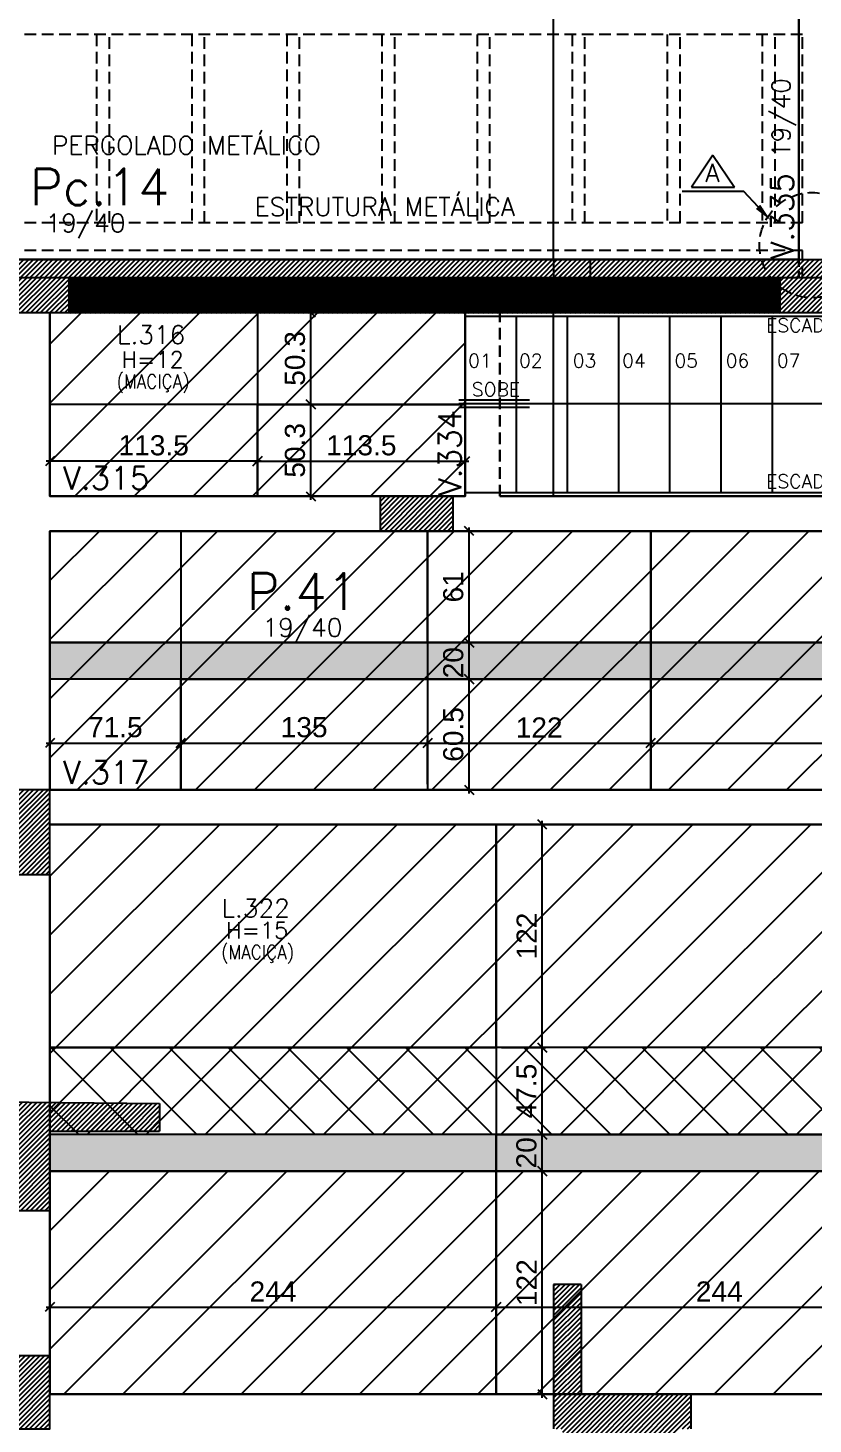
# Model space of a CAD drawing. Extents: x 534 to 8035, y 2354 to 7562.
# Drawn here: x 3769 to 4198, y 4515 to 5279 of the extents above; entities that cross this region are included whole.
import ezdxf

# ---------------------------------------------------------------- set-up
doc = ezdxf.new("R2010")
doc.units = 0
doc.linetypes.add('HIDDEN', pattern=[9.525, 6.35, -3.175])
doc.layers.get('0').update_dxf_attribs({"color": 9, "linetype": 'CONTINUOUS'})
doc.layers.get('DEFPOINTS').update_dxf_attribs({"linetype": 'CONTINUOUS'})
for name, color, linetype in [('CORTE-FORMA', 1, 'CONTINUOUS'), ('COTA', 241, 'CONTINUOUS'), ('ESCADA', 8, 'CONTINUOUS'), ('ESTRUTURA METALICA', 80, 'HIDDEN'), ('FO-HACHURA_PILAR-CONT', 252, 'CONTINUOUS'), ('FO-TEXTO-LAJES', 152, 'CONTINUOUS'), ('FO-TEXTO-VIGAS', 3, 'CONTINUOUS'), ('P-C', 1, 'CONTINUOUS'), ('Painéis', 200, 'CONTINUOUS'), ('PAREDE', 191, 'CONTINUOUS'), ('Reaproveitamento', 251, 'CONTINUOUS'), ('TEXTO', 3, 'CONTINUOUS'), ('TIRAS REESCORAMENTO', 252, 'CONTINUOUS')]:
    doc.layers.add(name, color=color, linetype=linetype)
doc.layers.add('FO-Textos dos pilares', color=3, linetype='CONTINUOUS', lineweight=20)
doc.layers.add('FO-Vigas', color=2, linetype='CONTINUOUS', lineweight=30)
doc.styles.add('ARIAL', font='arial.ttf')
doc.styles.add('ROMANS', font='romans.shx')
doc.dimstyles.new('COTA LAJE', dxfattribs={"dimtxt": 11, "dimasz": 5, "dimexe": 2, "dimexo": 3, "dimgap": 3, "dimtad": 3, "dimdec": 1, "dimzin": 12, "dimdsep": 46, "dimtxsty": 'ARIAL', "dimblk": 'OBLIQUE', "dimcen": 10, "dimdle": 2, "dimclrd": 5, "dimclre": 5, "dimclrt": 2, "dimadec": 0, "dimazin": 3, "dimtfac": 1, "dimtdec": 1, "dimtmove": 0, "dimatfit": 3, "dimldrblk": 'OBLIQUE', "dimfxl": 1, "dimlwd": -1, "dimlwe": -1, "dimarcsym": 1})
pattern_1 = [(45, (-8897.1667, 12460.0115), (-1.32582521, 1.32582521), [])]
pattern_2 = [(45, (1811.6567, 3338.154), (-1.3258252, 1.3258252), [])]

# ---------------------------------------------------------------- blocks, each defined once
blk = doc.blocks.new('_Oblique')
at = {"color": 0, "linetype": 'ByBlock', "lineweight": -2}
blk.add_line((-0.5, -0.5), (0.5, 0.5), dxfattribs=at)
blk = doc.blocks.new('*D164')
at = {"layer": 'COTA', "color": 5, "linetype": 'Continuous', "transparency": 16777216}
for p, q in [((3778.65, 4887.91), (3854.15, 4887.91)), ((3780.65, 4865.36), (3780.65, 4889.91)), ((3852.15, 4865.36), (3852.15, 4889.91))]:
    blk.add_line(p, q, dxfattribs=at)
at = {"layer": 'DEFPOINTS', "color": 0, "linetype": 'Continuous', "transparency": 16777216}
for p in [(3852.15, 4887.91), (3780.65, 4862.36), (3852.15, 4862.36)]:
    blk.add_point(p, dxfattribs=at)
at = {"layer": 'COTA', "color": 5, "linetype": 'Continuous', "transparency": 16777216, "xscale": 5, "yscale": 5, "zscale": 5, "rotation": 180}
blk.add_blockref('_Oblique', (3780.65, 4887.91), dxfattribs=at)
at = {"layer": 'COTA', "color": 5, "linetype": 'Continuous', "transparency": 16777216, "xscale": 5, "yscale": 5, "zscale": 5}
blk.add_blockref('_Oblique', (3852.15, 4887.91), dxfattribs=at)
at = {"layer": 'COTA', "color": 2, "linetype": 'Continuous', "transparency": 16777216, "insert": (3816.4, 4896.53), "char_height": 11, "attachment_point": 5, "style": 'ARIAL'}
blk.add_mtext('71.5', dxfattribs=at)
blk = doc.blocks.new('*D165')
at = {"layer": 'COTA', "color": 5, "linetype": 'Continuous', "transparency": 16777216}
for p, q in [((3850.15, 4887.91), (3989.15, 4887.91)), ((3852.15, 4865.36), (3852.15, 4889.91)), ((3987.15, 4865.36), (3987.15, 4889.91))]:
    blk.add_line(p, q, dxfattribs=at)
at = {"layer": 'DEFPOINTS', "color": 0, "linetype": 'Continuous', "transparency": 16777216}
for p in [(3987.15, 4887.91), (3852.15, 4862.36), (3987.15, 4862.36)]:
    blk.add_point(p, dxfattribs=at)
at = {"layer": 'COTA', "color": 5, "linetype": 'Continuous', "transparency": 16777216, "xscale": 5, "yscale": 5, "zscale": 5, "rotation": 180}
blk.add_blockref('_Oblique', (3852.15, 4887.91), dxfattribs=at)
at = {"layer": 'COTA', "color": 5, "linetype": 'Continuous', "transparency": 16777216, "xscale": 5, "yscale": 5, "zscale": 5}
blk.add_blockref('_Oblique', (3987.15, 4887.91), dxfattribs=at)
at = {"layer": 'COTA', "color": 2, "linetype": 'Continuous', "transparency": 16777216, "insert": (3919.65, 4896.53), "char_height": 11, "attachment_point": 5, "style": 'ARIAL'}
blk.add_mtext('135', dxfattribs=at)
blk = doc.blocks.new('*D166')
at = {"layer": 'COTA', "color": 5, "linetype": 'Continuous', "transparency": 16777216}
for p, q in [((3985.15, 4887.91), (4111.15, 4887.91)), ((3987.15, 4865.36), (3987.15, 4889.91)), ((4109.15, 4865.36), (4109.15, 4889.91))]:
    blk.add_line(p, q, dxfattribs=at)
at = {"layer": 'DEFPOINTS', "color": 0, "linetype": 'Continuous', "transparency": 16777216}
for p in [(4109.15, 4887.91), (3987.15, 4862.36), (4109.15, 4862.36)]:
    blk.add_point(p, dxfattribs=at)
at = {"layer": 'COTA', "color": 5, "linetype": 'Continuous', "transparency": 16777216, "xscale": 5, "yscale": 5, "zscale": 5, "rotation": 180}
blk.add_blockref('_Oblique', (3987.15, 4887.91), dxfattribs=at)
at = {"layer": 'COTA', "color": 5, "linetype": 'Continuous', "transparency": 16777216, "xscale": 5, "yscale": 5, "zscale": 5}
blk.add_blockref('_Oblique', (4109.15, 4887.91), dxfattribs=at)
at = {"layer": 'COTA', "color": 2, "linetype": 'Continuous', "transparency": 16777216, "insert": (4048.15, 4896.43), "char_height": 11, "attachment_point": 5, "style": 'ARIAL'}
blk.add_mtext('122', dxfattribs=at)
blk = doc.blocks.new('*D167')
at = {"layer": 'COTA', "color": 5, "linetype": 'Continuous', "transparency": 16777216}
for p, q in [((4107.15, 4887.91), (4355.15, 4887.91)), ((4109.15, 4865.36), (4109.15, 4889.91)), ((4353.15, 4865.36), (4353.15, 4889.91))]:
    blk.add_line(p, q, dxfattribs=at)
at = {"layer": 'DEFPOINTS', "color": 0, "linetype": 'Continuous', "transparency": 16777216}
for p in [(4353.15, 4887.91), (4109.15, 4862.36), (4353.15, 4862.36)]:
    blk.add_point(p, dxfattribs=at)
at = {"layer": 'COTA', "color": 5, "linetype": 'Continuous', "transparency": 16777216, "xscale": 5, "yscale": 5, "zscale": 5, "rotation": 180}
blk.add_blockref('_Oblique', (4109.15, 4887.91), dxfattribs=at)
at = {"layer": 'COTA', "color": 5, "linetype": 'Continuous', "transparency": 16777216, "xscale": 5, "yscale": 5, "zscale": 5}
blk.add_blockref('_Oblique', (4353.15, 4887.91), dxfattribs=at)
at = {"layer": 'COTA', "color": 2, "linetype": 'Continuous', "transparency": 16777216, "insert": (4231.15, 4896.43), "char_height": 11, "attachment_point": 5, "style": 'ARIAL'}
blk.add_mtext('244', dxfattribs=at)
blk = doc.blocks.new('*D168')
at = {"layer": 'COTA', "color": 5, "linetype": 'Continuous', "transparency": 16777216}
for p, q in [((4009.85, 4860.36), (4009.85, 4924.86)), ((3990.15, 4922.86), (4011.85, 4922.86)), ((3990.15, 4862.36), (4011.85, 4862.36))]:
    blk.add_line(p, q, dxfattribs=at)
at = {"layer": 'DEFPOINTS', "color": 0, "linetype": 'Continuous', "transparency": 16777216}
for p in [(3987.15, 4922.86), (4009.85, 4922.86), (3987.15, 4862.36)]:
    blk.add_point(p, dxfattribs=at)
at = {"layer": 'COTA', "color": 5, "linetype": 'Continuous', "transparency": 16777216, "xscale": 5, "yscale": 5, "zscale": 5}
for p, rotation in [((4009.85, 4922.86), 90), ((4009.85, 4862.36), 270)]:
    blk.add_blockref('_Oblique', p, dxfattribs=dict(at, rotation=rotation))
at = {"layer": 'COTA', "color": 2, "linetype": 'Continuous', "transparency": 16777216, "insert": (4001.24, 4892.61), "char_height": 11, "attachment_point": 5, "rotation": 90, "style": 'ARIAL'}
blk.add_mtext('60.5', dxfattribs=at)
blk = doc.blocks.new('*D169')
at = {"layer": 'COTA', "color": 5, "linetype": 'Continuous', "transparency": 16777216}
for p, q in [((3990.15, 4942.86), (4011.85, 4942.86)), ((4009.85, 4920.86), (4009.85, 4944.86)), ((3990.15, 4922.86), (4011.85, 4922.86))]:
    blk.add_line(p, q, dxfattribs=at)
at = {"layer": 'DEFPOINTS', "color": 0, "linetype": 'Continuous', "transparency": 16777216}
for p in [(3987.15, 4942.86), (4009.85, 4942.86), (3987.15, 4922.86)]:
    blk.add_point(p, dxfattribs=at)
at = {"layer": 'COTA', "color": 5, "linetype": 'Continuous', "transparency": 16777216, "xscale": 5, "yscale": 5, "zscale": 5}
for p, rotation in [((4009.85, 4942.86), 90), ((4009.85, 4922.86), 270)]:
    blk.add_blockref('_Oblique', p, dxfattribs=dict(at, rotation=rotation))
at = {"layer": 'COTA', "color": 2, "linetype": 'Continuous', "transparency": 16777216, "insert": (4001.24, 4931.86), "char_height": 11, "attachment_point": 5, "rotation": 90, "style": 'ARIAL'}
blk.add_mtext('20', dxfattribs=at)
blk = doc.blocks.new('*D170')
at = {"layer": 'COTA', "color": 5, "linetype": 'Continuous', "transparency": 16777216}
for p, q in [((3990.15, 5003.86), (4011.85, 5003.86)), ((4009.85, 4940.86), (4009.85, 5005.86)), ((3990.15, 4942.86), (4011.85, 4942.86))]:
    blk.add_line(p, q, dxfattribs=at)
at = {"layer": 'DEFPOINTS', "color": 0, "linetype": 'Continuous', "transparency": 16777216}
for p in [(3987.15, 5003.86), (4009.85, 5003.86), (3987.15, 4942.86)]:
    blk.add_point(p, dxfattribs=at)
at = {"layer": 'COTA', "color": 5, "linetype": 'Continuous', "transparency": 16777216, "xscale": 5, "yscale": 5, "zscale": 5}
for p, rotation in [((4009.85, 5003.86), 90), ((4009.85, 4942.86), 270)]:
    blk.add_blockref('_Oblique', p, dxfattribs=dict(at, rotation=rotation))
at = {"layer": 'COTA', "color": 2, "linetype": 'Continuous', "transparency": 16777216, "insert": (4001.24, 4973.36), "char_height": 11, "attachment_point": 5, "rotation": 90, "style": 'ARIAL'}
blk.add_mtext('61', dxfattribs=at)
blk = doc.blocks.new('*D192')
at = {"layer": 'COTA', "color": 5, "linetype": 'Continuous', "transparency": 16777216}
for p, q in [((4027.64, 4653.82), (4051.85, 4653.82)), ((4049.85, 4529.82), (4049.85, 4655.82)), ((4027.64, 4531.82), (4051.85, 4531.82))]:
    blk.add_line(p, q, dxfattribs=at)
at = {"layer": 'DEFPOINTS', "color": 0, "linetype": 'Continuous', "transparency": 16777216}
for p in [(4024.64, 4653.82), (4049.85, 4653.82), (4024.64, 4531.82)]:
    blk.add_point(p, dxfattribs=at)
at = {"layer": 'COTA', "color": 5, "linetype": 'Continuous', "transparency": 16777216, "xscale": 5, "yscale": 5, "zscale": 5}
for p, rotation in [((4049.85, 4653.82), 90), ((4049.85, 4531.82), 270)]:
    blk.add_blockref('_Oblique', p, dxfattribs=dict(at, rotation=rotation))
at = {"layer": 'COTA', "color": 2, "linetype": 'Continuous', "transparency": 16777216, "insert": (4041.32, 4592.82), "char_height": 11, "attachment_point": 5, "rotation": 90, "style": 'ARIAL'}
blk.add_mtext('122', dxfattribs=at)
blk = doc.blocks.new('*D193')
at = {"layer": 'COTA', "color": 5, "linetype": 'Continuous', "transparency": 16777216}
for p, q in [((4027.64, 4673.82), (4051.85, 4673.82)), ((4049.85, 4651.82), (4049.85, 4675.82)), ((4027.64, 4653.82), (4051.85, 4653.82))]:
    blk.add_line(p, q, dxfattribs=at)
at = {"layer": 'DEFPOINTS', "color": 0, "linetype": 'Continuous', "transparency": 16777216}
for p in [(4024.64, 4673.82), (4049.85, 4673.82), (4024.64, 4653.82)]:
    blk.add_point(p, dxfattribs=at)
at = {"layer": 'COTA', "color": 5, "linetype": 'Continuous', "transparency": 16777216, "xscale": 5, "yscale": 5, "zscale": 5}
for p, rotation in [((4049.85, 4673.82), 90), ((4049.85, 4653.82), 270)]:
    blk.add_blockref('_Oblique', p, dxfattribs=dict(at, rotation=rotation))
at = {"layer": 'COTA', "color": 2, "linetype": 'Continuous', "transparency": 16777216, "insert": (4041.23, 4663.82), "char_height": 11, "attachment_point": 5, "rotation": 90, "style": 'ARIAL'}
blk.add_mtext('20', dxfattribs=at)
blk = doc.blocks.new('*D553')
at = {"layer": 'DEFPOINTS', "color": 0, "linetype": 'Continuous', "transparency": 16777216}
for p in [(3780.65, 5042.07), (3780.65, 5022.86), (3894.16, 5022.86)]:
    blk.add_point(p, dxfattribs=at)
at = {"layer": 'Painéis', "color": 5, "linetype": 'Continuous', "transparency": 16777216}
for p, q in [((3896.16, 5042.07), (3778.65, 5042.07)), ((3780.65, 5025.86), (3780.65, 5044.07)), ((3894.16, 5025.86), (3894.16, 5044.07))]:
    blk.add_line(p, q, dxfattribs=at)
at = {"layer": 'Painéis', "color": 5, "linetype": 'Continuous', "transparency": 16777216, "xscale": 5, "yscale": 5, "zscale": 5, "rotation": 180}
blk.add_blockref('_Oblique', (3780.65, 5042.07), dxfattribs=at)
at = {"layer": 'Painéis', "color": 5, "linetype": 'Continuous', "transparency": 16777216, "xscale": 5, "yscale": 5, "zscale": 5}
blk.add_blockref('_Oblique', (3894.16, 5042.07), dxfattribs=at)
at = {"layer": 'Painéis', "color": 2, "linetype": 'Continuous', "transparency": 16777216, "insert": (3837.4, 5050.69), "char_height": 11, "attachment_point": 5, "style": 'ARIAL'}
blk.add_mtext('113.5', dxfattribs=at)
blk = doc.blocks.new('*D554')
at = {"layer": 'DEFPOINTS', "color": 0, "linetype": 'Continuous', "transparency": 16777216}
for p in [(4007.68, 5042.07), (3894.16, 5022.86), (4007.68, 5022.86)]:
    blk.add_point(p, dxfattribs=at)
at = {"layer": 'Painéis', "color": 5, "linetype": 'Continuous', "transparency": 16777216}
for p, q in [((3892.16, 5042.07), (4009.68, 5042.07)), ((3894.16, 5025.86), (3894.16, 5044.07)), ((4007.68, 5025.86), (4007.68, 5044.07))]:
    blk.add_line(p, q, dxfattribs=at)
at = {"layer": 'Painéis', "color": 5, "linetype": 'Continuous', "transparency": 16777216, "xscale": 5, "yscale": 5, "zscale": 5, "rotation": 180}
blk.add_blockref('_Oblique', (3894.16, 5042.07), dxfattribs=at)
at = {"layer": 'Painéis', "color": 5, "linetype": 'Continuous', "transparency": 16777216, "xscale": 5, "yscale": 5, "zscale": 5}
blk.add_blockref('_Oblique', (4007.68, 5042.07), dxfattribs=at)
at = {"layer": 'Painéis', "color": 2, "linetype": 'Continuous', "transparency": 16777216, "insert": (3950.92, 5050.69), "char_height": 11, "attachment_point": 5, "style": 'ARIAL'}
blk.add_mtext('113.5', dxfattribs=at)
blk = doc.blocks.new('*D555')
at = {"layer": 'DEFPOINTS', "color": 0, "linetype": 'Continuous', "transparency": 16777216}
for p in [(3894.16, 5073.11), (3923.29, 5073.11), (3894.16, 5022.86)]:
    blk.add_point(p, dxfattribs=at)
at = {"layer": 'Painéis', "color": 5, "linetype": 'Continuous', "transparency": 16777216}
for p, q in [((3897.16, 5073.11), (3925.29, 5073.11)), ((3923.29, 5020.86), (3923.29, 5075.11)), ((3897.16, 5022.86), (3925.29, 5022.86))]:
    blk.add_line(p, q, dxfattribs=at)
at = {"layer": 'Painéis', "color": 5, "linetype": 'Continuous', "transparency": 16777216, "xscale": 5, "yscale": 5, "zscale": 5}
for p, rotation in [((3923.29, 5073.11), 90), ((3923.29, 5022.86), 270)]:
    blk.add_blockref('_Oblique', p, dxfattribs=dict(at, rotation=rotation))
at = {"layer": 'Painéis', "color": 2, "linetype": 'Continuous', "transparency": 16777216, "insert": (3914.67, 5047.99), "char_height": 11, "attachment_point": 5, "rotation": 90, "style": 'ARIAL'}
blk.add_mtext('50.3', dxfattribs=at)
blk = doc.blocks.new('*D556')
at = {"layer": 'DEFPOINTS', "color": 0, "linetype": 'Continuous', "transparency": 16777216}
for p in [(3894.16, 5123.36), (3923.29, 5123.36), (3894.16, 5073.11)]:
    blk.add_point(p, dxfattribs=at)
at = {"layer": 'Painéis', "color": 5, "linetype": 'Continuous', "transparency": 16777216}
for p, q in [((3897.16, 5123.36), (3925.29, 5123.36)), ((3923.29, 5071.11), (3923.29, 5125.36)), ((3897.16, 5073.11), (3925.29, 5073.11))]:
    blk.add_line(p, q, dxfattribs=at)
at = {"layer": 'Painéis', "color": 5, "linetype": 'Continuous', "transparency": 16777216, "xscale": 5, "yscale": 5, "zscale": 5}
for p, rotation in [((3923.29, 5123.36), 90), ((3923.29, 5073.11), 270)]:
    blk.add_blockref('_Oblique', p, dxfattribs=dict(at, rotation=rotation))
at = {"layer": 'Painéis', "color": 2, "linetype": 'Continuous', "transparency": 16777216, "insert": (3914.67, 5098.24), "char_height": 11, "attachment_point": 5, "rotation": 90, "style": 'ARIAL'}
blk.add_mtext('50.3', dxfattribs=at)
blk = doc.blocks.new('*D573')
at = {"layer": 'DEFPOINTS', "color": 0, "linetype": 'Continuous', "transparency": 16777216}
for p in [(4024.64, 4843.36), (4049.85, 4843.36), (4024.64, 4721.36)]:
    blk.add_point(p, dxfattribs=at)
at = {"layer": 'Painéis', "color": 5, "linetype": 'Continuous', "transparency": 16777216}
for p, q in [((4027.64, 4843.36), (4051.85, 4843.36)), ((4049.85, 4719.36), (4049.85, 4845.36)), ((4027.64, 4721.36), (4051.85, 4721.36))]:
    blk.add_line(p, q, dxfattribs=at)
at = {"layer": 'Painéis', "color": 5, "linetype": 'Continuous', "transparency": 16777216, "xscale": 5, "yscale": 5, "zscale": 5}
for p, rotation in [((4049.85, 4843.36), 90), ((4049.85, 4721.36), 270)]:
    blk.add_blockref('_Oblique', p, dxfattribs=dict(at, rotation=rotation))
at = {"layer": 'Painéis', "color": 2, "linetype": 'Continuous', "transparency": 16777216, "insert": (4041.32, 4782.36), "char_height": 11, "attachment_point": 5, "rotation": 90, "style": 'ARIAL'}
blk.add_mtext('122', dxfattribs=at)
blk = doc.blocks.new('*D575')
at = {"layer": 'DEFPOINTS', "color": 0, "linetype": 'Continuous', "transparency": 16777216}
for p in [(4024.64, 4721.36), (4049.85, 4721.36), (4024.64, 4673.82)]:
    blk.add_point(p, dxfattribs=at)
at = {"layer": 'Painéis', "color": 5, "linetype": 'Continuous', "transparency": 16777216}
for p, q in [((4027.64, 4721.36), (4051.85, 4721.36)), ((4049.85, 4671.82), (4049.85, 4723.36)), ((4027.64, 4673.82), (4051.85, 4673.82))]:
    blk.add_line(p, q, dxfattribs=at)
at = {"layer": 'Painéis', "color": 5, "linetype": 'Continuous', "transparency": 16777216, "xscale": 5, "yscale": 5, "zscale": 5}
for p, rotation in [((4049.85, 4721.36), 90), ((4049.85, 4673.82), 270)]:
    blk.add_blockref('_Oblique', p, dxfattribs=dict(at, rotation=rotation))
at = {"layer": 'Painéis', "color": 2, "linetype": 'Continuous', "transparency": 16777216, "insert": (4041.25, 4697.59), "char_height": 11, "attachment_point": 5, "rotation": 90, "style": 'ARIAL'}
blk.add_mtext('47.5', dxfattribs=at)
blk = doc.blocks.new('*D579')
at = {"layer": 'DEFPOINTS', "color": 0, "linetype": 'Continuous', "transparency": 16777216}
for p in [(4268.64, 4579.47), (4024.64, 4531.82), (4268.64, 4531.82)]:
    blk.add_point(p, dxfattribs=at)
at = {"layer": 'Painéis', "color": 5, "linetype": 'Continuous', "transparency": 16777216}
for p, q in [((4024.64, 4534.82), (4024.64, 4581.47)), ((4268.64, 4534.82), (4268.64, 4581.47)), ((4022.64, 4579.47), (4270.64, 4579.47))]:
    blk.add_line(p, q, dxfattribs=at)
at = {"layer": 'Painéis', "color": 5, "linetype": 'Continuous', "transparency": 16777216, "xscale": 5, "yscale": 5, "zscale": 5, "rotation": 180}
blk.add_blockref('_Oblique', (4024.64, 4579.47), dxfattribs=at)
at = {"layer": 'Painéis', "color": 5, "linetype": 'Continuous', "transparency": 16777216, "xscale": 5, "yscale": 5, "zscale": 5}
blk.add_blockref('_Oblique', (4268.64, 4579.47), dxfattribs=at)
at = {"layer": 'Painéis', "color": 2, "linetype": 'Continuous', "transparency": 16777216, "insert": (4146.64, 4587.99), "char_height": 11, "attachment_point": 5, "style": 'ARIAL'}
blk.add_mtext('244', dxfattribs=at)
blk = doc.blocks.new('*D581')
at = {"layer": 'DEFPOINTS', "color": 0, "linetype": 'Continuous', "transparency": 16777216}
for p in [(4024.64, 4579.47), (3780.64, 4531.82), (4024.64, 4531.82)]:
    blk.add_point(p, dxfattribs=at)
at = {"layer": 'Painéis', "color": 5, "linetype": 'Continuous', "transparency": 16777216}
for p, q in [((3780.64, 4534.82), (3780.64, 4581.47)), ((4024.64, 4534.82), (4024.64, 4581.47)), ((3778.64, 4579.47), (4026.64, 4579.47))]:
    blk.add_line(p, q, dxfattribs=at)
at = {"layer": 'Painéis', "color": 5, "linetype": 'Continuous', "transparency": 16777216, "xscale": 5, "yscale": 5, "zscale": 5, "rotation": 180}
blk.add_blockref('_Oblique', (3780.64, 4579.47), dxfattribs=at)
at = {"layer": 'Painéis', "color": 5, "linetype": 'Continuous', "transparency": 16777216, "xscale": 5, "yscale": 5, "zscale": 5}
blk.add_blockref('_Oblique', (4024.64, 4579.47), dxfattribs=at)
at = {"layer": 'Painéis', "color": 2, "linetype": 'Continuous', "transparency": 16777216, "insert": (3902.64, 4587.99), "char_height": 11, "attachment_point": 5, "style": 'ARIAL'}
blk.add_mtext('244', dxfattribs=at)

msp = doc.modelspace()

# ---------------------------------------------------------------- hatches: boundary and pattern name
at = {"layer": 'CORTE-FORMA'}
h = msp.add_hatch(dxfattribs=at)
h.set_pattern_fill('ANSI31', color=70, scale=15)
h.set_pattern_definition(pattern_2)
h.paths.add_polyline_path([(4056.06, 5152.36), (4076.06, 5152.36), (4076.06, 5142.36), (4116.06, 5142.36), (4116.06, 5123.36), (4056.06, 5123.36)])
h = msp.add_hatch(dxfattribs=at)
h.set_pattern_fill('ANSI31', color=70, scale=15)
h.set_pattern_definition([(45, (-2310.0819, 12460.0115), (-1.3258252, 1.3258252), [])])
h.paths.add_polyline_path([(3780.65, 4675.74), (3780.65, 4632.24), (3761.65, 4632.24), (3761.65, 4677.24), (3701.65, 4677.24), (3701.65, 4692.24), (3840.65, 4690.74), (3840.65, 4675.74)])
h = msp.add_hatch(dxfattribs=at)
h.set_pattern_fill('ANSI31', color=70, scale=15)
h.set_pattern_definition([(45, (1811.6567, 3338.154), (-1.3258252, 1.3258252), [])])
h.paths.add_polyline_path([(4056.06, 4390.32), (4076.06, 4390.32), (4076.06, 4440.32), (4109.06, 4440.32), (4109.06, 4262.83), (4124.06, 4262.83), (4124.06, 4512.82), (4131.06, 4512.82), (4131.06, 4531.82), (4071.06, 4531.82), (4071.06, 4591.82), (4056.06, 4591.82), (4056.06, 4512.82), (4061.06, 4512.82), (4061.06, 4410.32), (4061.06, 4405.32), (4056.06, 4405.32)])
at = {"layer": 'FO-HACHURA_PILAR-CONT'}
h = msp.add_hatch(dxfattribs=at)
h.set_pattern_fill('ANSI31', color=256, scale=15)
h.set_pattern_definition(pattern_1)
h.paths.add_polyline_path([(3791.13, 5123.36), (3791.13, 5132.86), (3791.13, 5142.36), (3771.13, 5142.36), (3751.13, 5142.36), (3751.13, 5132.86), (3751.13, 5123.36), (3771.13, 5123.36)])
h = msp.add_hatch(dxfattribs=at)
h.set_pattern_fill('ANSI31', color=256, scale=15)
h.set_pattern_definition(pattern_1)
h.paths.add_polyline_path([(4179.68, 5142.36), (4179.68, 5132.86), (4179.68, 5123.36), (4199.68, 5123.36), (4219.68, 5123.36), (4219.68, 5132.86), (4219.68, 5142.36), (4199.68, 5142.36)])
h = msp.add_hatch(dxfattribs=at)
h.set_pattern_fill('ANSI31', color=256, scale=15)
h.set_pattern_definition(pattern_1)
h.paths.add_polyline_path([(3961.18, 5022.86), (3961.18, 5013.36), (3961.18, 5003.86), (3981.18, 5003.86), (4001.18, 5003.86), (4001.18, 5013.36), (4001.18, 5022.86), (3981.18, 5022.86)])
h = msp.add_hatch(dxfattribs=at)
h.set_pattern_fill('ANSI31', color=256, scale=15)
h.set_pattern_definition(pattern_1)
h.paths.add_polyline_path([(3761.65, 4862.36), (3761.65, 4815.86), (3780.65, 4815.86), (3780.65, 4862.36)])
h = msp.add_hatch(dxfattribs=at)
h.set_pattern_fill('ANSI31', color=256, scale=15)
h.set_pattern_definition(pattern_1)
h.paths.add_polyline_path([(3780.65, 4552.82), (3771.15, 4552.82), (3761.65, 4552.82), (3761.65, 4532.82), (3761.65, 4512.82), (3771.15, 4512.82), (3780.65, 4512.82), (3780.65, 4532.82)])
at = {"layer": 'PAREDE'}
h = msp.add_hatch(dxfattribs=at)
h.set_pattern_fill('ANSI31', color=256, scale=15)
h.set_pattern_definition(pattern_2)
h.paths.add_polyline_path([(4190.15, 5152.36), (3377.68, 5152.36), (3377.68, 5142.36), (3397.68, 5142.36), (3421.65, 5142.36), (3445.65, 5142.36), (3751.13, 5142.36), (3771.13, 5142.36), (3791.13, 5142.36), (4179.68, 5142.36), (4192.18, 5142.36), (4192.18, 5152.36)])
h.paths.add_polyline_path([(4739.18, 5152.36), (4209.15, 5152.36), (4207.18, 5152.36), (4207.18, 5142.36), (4219.68, 5142.36), (4631.68, 5142.36), (4739.18, 5142.36)])
h.paths.add_polyline_path([(4887.11, 5152.36), (4739.18, 5152.36), (4739.18, 5142.36), (4830.68, 5142.36), (4887.11, 5142.36)])
h.paths.add_polyline_path([(4207.18, 5152.36), (4192.18, 5152.36), (4192.18, 5142.36), (4199.68, 5142.36), (4207.18, 5142.36)])
at = {"layer": 'PAREDE', "linetype": 'Continuous', "lineweight": 50}
h = msp.add_hatch(dxfattribs=at)
h.set_pattern_fill('ANSI31', color=256, scale=15)
h.set_pattern_definition(pattern_1)
h.paths.add_polyline_path([(3791.13, 5142.36), (3791.13, 5123.36), (4179.68, 5123.36), (4179.68, 5142.36)])
at = {"layer": 'Reaproveitamento', "linetype": 'Continuous'}
h = msp.add_hatch(dxfattribs=at)
h.set_pattern_fill('ANSI31', color=256, scale=7.2)
h.paths.add_polyline_path([(3780.65, 5123.36), (4007.68, 5123.36), (4007.68, 5022.86), (3780.65, 5022.86)])
h = msp.add_hatch(dxfattribs=at)
h.set_pattern_fill('ANSI31', color=256, scale=7.2)
h.paths.add_polyline_path([(4731.58, 4862.36), (3780.65, 4862.36), (3780.65, 5003.86), (4631.68, 5003.86), (4631.68, 4948.36), (4731.18, 4948.36)])
h = msp.add_hatch(dxfattribs=at)
h.set_pattern_fill('ANSI31', color=256, scale=7.2)
h.paths.add_polyline_path([(4024.64, 4721.36), (3780.65, 4721.36), (3780.65, 4843.36), (4024.64, 4843.36)])
h = msp.add_hatch(dxfattribs=at)
h.set_pattern_fill('ANSI31', color=256, scale=7.2)
h.paths.add_polyline_path([(4268.64, 4721.36), (4024.64, 4721.36), (4024.64, 4843.36), (4268.64, 4843.36)])
h.paths.add_polyline_path([(4052.85, 4766.36), (4052.85, 4797.5), (4030.18, 4797.5), (4030.18, 4766.36)], flags=24)
at = {"layer": 'Reaproveitamento', "linetype": 'ByBlock'}
h = msp.add_hatch(dxfattribs=at)
h.set_pattern_fill('ANSI37', color=256, scale=7.2)
h.paths.add_polyline_path([(3780.65, 4721.36), (4024.64, 4721.36), (4024.64, 4673.82), (3780.65, 4673.82)])
h = msp.add_hatch(dxfattribs=at)
h.set_pattern_fill('ANSI37', color=256, scale=7.2)
h.paths.add_polyline_path([(4024.64, 4673.82), (4268.64, 4673.82), (4268.64, 4721.36), (4024.64, 4721.36)])
h.paths.add_polyline_path([(4052.66, 4680.1), (4052.66, 4715.51), (4030, 4715.51), (4030, 4680.1)], flags=24)
at = {"layer": 'Reaproveitamento', "linetype": 'Continuous'}
h = msp.add_hatch(dxfattribs=at)
h.set_pattern_fill('ANSI31', color=256, scale=7.2)
h.paths.add_polyline_path([(3780.64, 4531.82), (4024.64, 4531.82), (4024.64, 4653.82), (3780.64, 4653.82)])
h = msp.add_hatch(dxfattribs=at)
h.set_pattern_fill('ANSI31', color=256, scale=7.2)
h.paths.add_polyline_path([(4024.64, 4531.82), (4268.64, 4531.82), (4268.64, 4653.82), (4024.64, 4653.82)])
h.paths.add_polyline_path([(4052.85, 4576.82), (4052.85, 4607.96), (4030.18, 4607.96), (4030.18, 4576.82)], flags=24)
at = {"layer": 'TIRAS REESCORAMENTO'}
for points in [[(3852.15, 4922.86), (3780.65, 4922.86), (3780.65, 4942.86), (3852.15, 4942.86)], [(3852.15, 4922.86), (4109.15, 4922.86), (4109.15, 4942.86), (3852.15, 4942.86)], [(4109.15, 4922.86), (4353.15, 4922.86), (4353.15, 4942.86), (4109.15, 4942.86)], [(3780.64, 4653.82), (4024.64, 4653.82), (4024.64, 4673.82), (3780.64, 4673.82)], [(4024.64, 4653.82), (4268.64, 4653.82), (4268.64, 4673.82), (4024.64, 4673.82)]]:
    msp.add_hatch(color=256, dxfattribs=at).paths.add_polyline_path(points)

# ---------------------------------------------------------------- linework, layer by layer
at = {"layer": 'CORTE-FORMA', "color": 8}
for p, q in [((4056.06, 5152.36), (4056.06, 5293.33)), ((4056.06, 5022.86), (4056.06, 5123.36))]:
    msp.add_line(p, q, dxfattribs=at)
at = {"layer": 'CORTE-FORMA'}
for p, q in [((4056.06, 5152.36), (4056.06, 5123.36)), ((4056.06, 5152.36), (4076.06, 5152.36)), ((4076.06, 5152.36), (4076.06, 5142.36)), ((4116.06, 5142.36), (4076.06, 5142.36)), ((4116.06, 5142.36), (4116.06, 5123.36)), ((4056.06, 5123.36), (4116.06, 5123.36)), ((3701.65, 4692.24), (3840.65, 4690.74)), ((3780.65, 4675.74), (3840.65, 4675.74)), ((3780.65, 4675.74), (3780.65, 4632.24)), ((3761.65, 4632.24), (3780.65, 4632.24)), ((4056.06, 4591.82), (4056.06, 4512.82)), ((4071.06, 4591.82), (4071.06, 4531.82)), ((4071.06, 4531.82), (4131.06, 4531.82)), ((4131.06, 4531.82), (4131.06, 4512.82))]:
    msp.add_line(p, q, dxfattribs=at)
at = {"layer": 'CORTE-FORMA', "color": 70}
for p, q in [((3840.65, 4690.74), (3840.65, 4675.74)), ((4071.06, 4591.82), (4056.06, 4591.82))]:
    msp.add_line(p, q, dxfattribs=at)
at = {"layer": 'ESCADA'}
for p, q in [((4007.68, 5121.36), (4491.68, 5121.36)), ((4035.68, 5024.86), (4035.68, 5121.36)), ((4063.68, 5024.86), (4063.68, 5121.36)), ((4091.68, 5024.86), (4091.68, 5121.36)), ((4119.68, 5024.86), (4119.68, 5121.36)), ((4147.68, 5024.86), (4147.68, 5121.36)), ((4175.68, 5024.86), (4175.68, 5121.36)), ((4007.68, 5024.86), (4491.68, 5024.86))]:
    msp.add_line(p, q, dxfattribs=at)
at = {"layer": 'ESTRUTURA METALICA', "linetype": 'HIDDEN'}
for p, q in [((4192.18, 5275.36), (3414.93, 5275.36)), ((3806.18, 5275.36), (3806.18, 5172.36)), ((3813.18, 5172.36), (3813.18, 5275.36)), ((3858.18, 5275.36), (3858.18, 5172.36)), ((3865.18, 5172.36), (3865.18, 5275.36)), ((3910.18, 5275.36), (3910.18, 5172.36)), ((3917.18, 5172.36), (3917.18, 5275.36)), ((3962.18, 5275.36), (3962.18, 5172.36)), ((3969.18, 5172.36), (3969.18, 5275.36)), ((4014.18, 5275.36), (4014.18, 5172.36)), ((4021.18, 5172.36), (4021.18, 5275.36)), ((4066.18, 5275.36), (4066.18, 5172.36)), ((4073.18, 5172.36), (4073.18, 5275.36)), ((4118.18, 5275.36), (4118.18, 5172.36)), ((4125.18, 5172.36), (4125.18, 5275.36)), ((4170.18, 5275.36), (4170.18, 5172.36)), ((4177.18, 5172.36), (4177.18, 5275.36)), ((4192.18, 5172.36), (4192.18, 5275.36)), ((4192.18, 5172.36), (3414.93, 5172.36)), ((4192.18, 5157.36), (3394.68, 5157.36)), ((4192.18, 5142.36), (4192.18, 5157.36))]:
    msp.add_line(p, q, dxfattribs=at)
at = {"layer": 'FO-Vigas'}
for p, q in [((4190.15, 5293.33), (4190.15, 5152.36)), ((3377.68, 5152.36), (4190.15, 5152.36)), ((4190.15, 5152.36), (4190.15, 5148.37)), ((4190.15, 5146.04), (4190.15, 5142.36)), ((3780.65, 5022.86), (3780.65, 5123.36)), ((3791.13, 5123.36), (4007.68, 5123.36)), ((4007.68, 5022.86), (4007.68, 5123.36)), ((4026.68, 5123.36), (4179.68, 5123.36)), ((3780.65, 5022.86), (3961.18, 5022.86)), ((4001.18, 5022.86), (4007.68, 5022.86)), ((4026.68, 5022.86), (4491.68, 5022.86)), ((3780.65, 5003.86), (3961.18, 5003.86)), ((3780.65, 4862.36), (3780.65, 5003.86)), ((4001.18, 5003.86), (4491.68, 5003.86)), ((3780.65, 4862.36), (4731.58, 4862.36)), ((3780.65, 4843.36), (4391.63, 4843.36)), ((3780.65, 4552.82), (3780.65, 4815.86)), ((4391.63, 4531.82), (3780.65, 4531.82))]:
    msp.add_line(p, q, dxfattribs=at)
at = {"layer": 'FO-Vigas', "linetype": 'HIDDEN'}
for p, q in [((3791.13, 5142.36), (4179.68, 5142.36)), ((4026.68, 5022.86), (4026.68, 5123.36))]:
    msp.add_line(p, q, dxfattribs=at)
at = {"layer": 'P-C'}
for p, q in [((3780.65, 4862.36), (3761.65, 4862.36)), ((3780.65, 4815.86), (3780.65, 4862.36)), ((3780.65, 4815.86), (3761.65, 4815.86))]:
    msp.add_line(p, q, dxfattribs=at)
for points in [[(3791.13, 5123.36), (3791.13, 5132.86), (3791.13, 5142.36), (3771.13, 5142.36), (3751.13, 5142.36), (3751.13, 5132.86), (3751.13, 5123.36), (3771.13, 5123.36), (3791.13, 5123.36)], [(4179.68, 5142.36), (4179.68, 5132.86), (4179.68, 5123.36), (4199.68, 5123.36), (4219.68, 5123.36), (4219.68, 5132.86), (4219.68, 5142.36), (4199.68, 5142.36), (4179.68, 5142.36)], [(3961.18, 5022.86), (3961.18, 5013.36), (3961.18, 5003.86), (3981.18, 5003.86), (4001.18, 5003.86), (4001.18, 5013.36), (4001.18, 5022.86), (3981.18, 5022.86), (3961.18, 5022.86)], [(3780.65, 4552.82), (3771.15, 4552.82), (3761.65, 4552.82), (3761.65, 4532.82), (3761.65, 4512.82), (3771.15, 4512.82), (3780.65, 4512.82), (3780.65, 4532.82), (3780.65, 4552.82)]]:
    msp.add_lwpolyline(points, close=True, dxfattribs=at)
at = {"layer": 'Painéis', "linetype": 'Continuous'}
msp.add_line((3987.15, 4942.86), (3987.15, 4862.36), dxfattribs=at)
for points in [[(3894.16, 5073.11), (3780.65, 5073.11), (3780.65, 5123.36), (3894.16, 5123.36)], [(3780.65, 5123.36), (4007.68, 5123.36), (4007.68, 5022.86), (3780.65, 5022.86)], [(3894.16, 5073.11), (4007.68, 5073.11), (4007.68, 5123.36), (3894.16, 5123.36)], [(3780.65, 5022.86), (3894.16, 5022.86), (3894.16, 5073.11), (3780.65, 5073.11)], [(3894.16, 5022.86), (4007.68, 5022.86), (4007.68, 5073.11), (3894.16, 5073.11)], [(3852.15, 4942.86), (3987.15, 4942.86), (3987.15, 5003.86), (3852.15, 5003.86)], [(3987.15, 4942.86), (4109.15, 4942.86), (4109.15, 5003.86), (3987.15, 5003.86)], [(4109.15, 4942.86), (4353.15, 4942.86), (4353.15, 5003.86), (4109.15, 5003.86)], [(3852.15, 4922.86), (3780.65, 4922.86), (3780.65, 4942.86), (3852.15, 4942.86)], [(3852.15, 4922.86), (4109.15, 4922.86), (4109.15, 4942.86), (3852.15, 4942.86)], [(4109.15, 4922.86), (4353.15, 4922.86), (4353.15, 4942.86), (4109.15, 4942.86)], [(3852.15, 4922.86), (3780.65, 4922.86), (3780.65, 4862.36), (3852.15, 4862.36)], [(3852.15, 4862.36), (4109.15, 4862.36), (4109.15, 4922.86), (3852.15, 4922.86)], [(4109.15, 4862.36), (4353.15, 4862.36), (4353.15, 4922.86), (4109.15, 4922.86)], [(4024.64, 4721.36), (3780.65, 4721.36), (3780.65, 4843.36), (4024.64, 4843.36)], [(4268.64, 4721.36), (4024.64, 4721.36), (4024.64, 4843.36), (4268.64, 4843.36)], [(3780.65, 4721.36), (4024.64, 4721.36), (4024.64, 4673.82), (3780.65, 4673.82)], [(4024.64, 4673.82), (4268.64, 4673.82), (4268.64, 4721.36), (4024.64, 4721.36)], [(3780.64, 4653.82), (4024.64, 4653.82), (4024.64, 4673.82), (3780.64, 4673.82)], [(4024.64, 4653.82), (4268.64, 4653.82), (4268.64, 4673.82), (4024.64, 4673.82)], [(3780.64, 4531.82), (4024.64, 4531.82), (4024.64, 4653.82), (3780.64, 4653.82)], [(4024.64, 4531.82), (4268.64, 4531.82), (4268.64, 4653.82), (4024.64, 4653.82)]]:
    msp.add_lwpolyline(points, close=True, dxfattribs=at)
msp.add_lwpolyline([(3852.15, 5003.86), (3852.15, 5003.86), (3852.15, 4942.86), (3780.65, 4942.86), (3780.65, 5003.86), (3852.15, 5003.86)], dxfattribs=at)
at = {"layer": 'PAREDE'}
for p, q in [((4190.15, 5152.36), (4209.15, 5152.36)), ((3791.13, 5142.36), (3791.13, 5123.36)), ((4179.68, 5142.36), (3791.13, 5142.36)), ((4179.68, 5123.36), (4179.68, 5142.36)), ((3791.13, 5123.36), (4179.68, 5123.36))]:
    msp.add_line(p, q, dxfattribs=at)
at = {"layer": 'TEXTO', "color": 210, "linetype": 'Continuous'}
for p, q in [((4143.19, 5209.4), (4131.39, 5191.85)), ((4143.19, 5209.4), (4154.99, 5191.85)), ((4131.39, 5191.85), (4154.99, 5191.85))]:
    msp.add_line(p, q, dxfattribs=at)
at = {"layer": 'TEXTO', "color": 8}
for p, q in [((4160, 5189.53), (4126.29, 5189.53)), ((4167.84, 5181.15), (4160, 5189.53)), ((4042.8, 5075.42), (4004.19, 5075.42)), ((4235.86, 5073.42), (4004.19, 5073.42)), ((4042.8, 5071.42), (4004.19, 5071.42))]:
    msp.add_line(p, q, dxfattribs=at)
at = {"layer": 'TEXTO', "color": 210, "linetype": 'HIDDEN'}
msp.add_circle((4197.46, 5160.19), 28.79, dxfattribs=at)
at = {"layer": 'TEXTO', "color": 8}
msp.add_solid([(4166.62, 5180.01), (4169.05, 5182.29), (4174.66, 5173.85)], dxfattribs=at)

# ---------------------------------------------------------------- texts
at = {"layer": 'FO-TEXTO-LAJES', "style": 'ROMANS'}
for s, p in [('L.316', (3817.41, 5106.2)), ('L.322', (3874.56, 4792.61))]:
    msp.add_text(s, height=10, dxfattribs=at).set_placement(p)
at = {"layer": 'FO-TEXTO-LAJES', "color": 3, "style": 'ROMANS'}
for s, p in [('H=12', (3819.84, 5093.12)), ('H=15', (3876.98, 4781.03))]:
    msp.add_text(s, height=9, dxfattribs=at).set_placement(p)
at = {"layer": 'FO-TEXTO-LAJES', "color": 4, "style": 'ROMANS', "width": 0.9}
for p in [(3817.09, 5081.9), (3874.24, 4769.81)]:
    msp.add_text('(MACIÇA)', height=7.5, dxfattribs=at).set_placement(p)
at = {"layer": 'FO-TEXTO-VIGAS', "style": 'ROMANS'}
msp.add_text('19/40', height=10, rotation=90, dxfattribs=at).set_placement((4185.44, 5207.85))
at = {"layer": 'FO-TEXTO-VIGAS', "color": 1, "style": 'ROMANS'}
for s, p in [('V.335', (4187.27, 5152.46)), ('V.334', (4005.53, 5023.04))]:
    msp.add_text(s, height=12.5, rotation=90, dxfattribs=at).set_placement(p)
for s, p in [('V.315', (3787.9, 5026.63)), ('V.317', (3787.9, 4865.61))]:
    msp.add_text(s, height=12.5, dxfattribs=at).set_placement(p)
at = {"layer": 'FO-Textos dos pilares', "color": 1, "style": 'ROMANS'}
for s, p in [('Pc.14', (3769.67, 5181.99)), ('P.41', (3888.29, 4960.81))]:
    msp.add_text(s, height=20, dxfattribs=at).set_placement(p)
at = {"layer": 'FO-Textos dos pilares', "color": 3, "style": 'ROMANS'}
for p in [(3778.26, 5167.3), (3896.88, 4946.12)]:
    msp.add_text('19/40', height=10, dxfattribs=at).set_placement(p)
at = {"layer": 'TEXTO', "color": 3, "style": 'ROMANS'}
for s, p in [('PERGOLADO METÁLICO', (3781.74, 5209.8)), ('ESTRUTURA METÁLICA', (3892.69, 5176.18))]:
    msp.add_text(s, height=10, dxfattribs=at).set_placement(p)
at = {"layer": 'TEXTO', "color": 210, "linetype": 'HIDDEN', "style": 'ROMANS'}
msp.add_text('A', height=10, dxfattribs=at).set_placement((4139.05, 5194.76))
at = {"layer": 'TEXTO', "color": 4, "style": 'ROMANS'}
for s, p in [('ESCADA-JUNTA SECA', (4172.31, 5112.63)), ('01', (4009.35, 5093.26)), ('02', (4037.15, 5093.26)), ('03', (4066.55, 5093.26)), ('04', (4093.56, 5093.26)), ('05', (4122.16, 5093.26)), ('06', (4150.16, 5093.26)), ('07', (4178.16, 5093.26)), ('SOBE', (4011.38, 5077.55)), ('ESCADA-JUNTA SECA', (4172.31, 5027.28))]:
    msp.add_text(s, height=7.5, dxfattribs=at).set_placement(p)

# ---------------------------------------------------------------- dimensions: what is measured, and where the dimension line sits
at = {"layer": 'COTA', "linetype": 'Continuous'}
for base, p1, p2, picture, middle in [((4009.85, 5003.86), (3987.15, 4942.86), (3987.15, 5003.86), '*D170', (4001.24, 4973.36)), ((4009.85, 4922.86), (3987.15, 4862.36), (3987.15, 4922.86), '*D168', (4001.24, 4892.61)), ((4049.85, 4653.82), (4024.64, 4531.82), (4024.64, 4653.82), '*D192', (4041.32, 4592.82))]:
    dim = msp.add_linear_dim(base=base, p1=p1, p2=p2, angle=90, dimstyle='COTA LAJE', dxfattribs=at)
    dim.commit()
    dim.dimension.update_dxf_attribs({"geometry": picture, "text_midpoint": middle})
dim = msp.add_linear_dim(base=(4009.85, 4942.86), p1=(3987.15, 4922.86), p2=(3987.15, 4942.86), angle=90, dimstyle='COTA LAJE', dxfattribs=at)
dim.commit()
dim.dimension.update_dxf_attribs({"geometry": '*D169', "text_midpoint": (4009.85, 4931.86), "dimtype": 160})
for base, p1, p2, picture, middle in [((3852.15, 4887.91), (3780.65, 4862.36), (3852.15, 4862.36), '*D164', (3816.4, 4896.53)), ((3987.15, 4887.91), (3852.15, 4862.36), (3987.15, 4862.36), '*D165', (3919.65, 4896.53)), ((4109.15, 4887.91), (3987.15, 4862.36), (4109.15, 4862.36), '*D166', (4048.15, 4896.43)), ((4353.15, 4887.91), (4109.15, 4862.36), (4353.15, 4862.36), '*D167', (4231.15, 4896.43))]:
    dim = msp.add_linear_dim(base=base, p1=p1, p2=p2, dimstyle='COTA LAJE', dxfattribs=at)
    dim.commit()
    dim.dimension.update_dxf_attribs({"geometry": picture, "text_midpoint": middle})
dim = msp.add_linear_dim(base=(4049.85, 4673.82), p1=(4024.64, 4653.82), p2=(4024.64, 4673.82), angle=90, dimstyle='COTA LAJE', override={"dimtmove": 1}, dxfattribs=at)
dim.commit()
dim.dimension.update_dxf_attribs({"geometry": '*D193', "text_midpoint": (4049.85, 4663.82), "dimtype": 160})
at = {"layer": 'Painéis', "linetype": 'Continuous'}
for base, p1, p2, picture, middle in [((3923.28664792, 5123.36100512), (3894.15613337, 5073.11100512), (3894.15613337, 5123.36100512), '*D556', (3914.66659335, 5098.23600512)), ((3923.28664792, 5073.11100512), (3894.15613337, 5022.86100512), (3894.15613337, 5073.11100512), '*D555', (3914.66659335, 5047.98600512)), ((4049.85, 4843.36), (4024.64, 4721.36), (4024.64, 4843.36), '*D573', (4041.32, 4782.36)), ((4049.85, 4721.36), (4024.64, 4673.82), (4024.64, 4721.36), '*D575', (4041.25, 4697.59))]:
    dim = msp.add_linear_dim(base=base, p1=p1, p2=p2, angle=90, dimstyle='COTA LAJE', dxfattribs=at)
    dim.commit()
    dim.dimension.update_dxf_attribs({"geometry": picture, "text_midpoint": middle})
for base, p1, p2, picture, middle in [((3780.65, 5042.07), (3894.16, 5022.86), (3780.65, 5022.86), '*D553', (3837.4, 5050.69)), ((4007.68, 5042.07), (3894.16, 5022.86), (4007.68, 5022.86), '*D554', (3950.92, 5050.69)), ((4024.64, 4579.47), (3780.64, 4531.82), (4024.64, 4531.82), '*D581', (3902.64, 4587.99)), ((4268.64, 4579.47), (4024.64, 4531.82), (4268.64, 4531.82), '*D579', (4146.64, 4587.99))]:
    dim = msp.add_linear_dim(base=base, p1=p1, p2=p2, dimstyle='COTA LAJE', dxfattribs=at)
    dim.commit()
    dim.dimension.update_dxf_attribs({"geometry": picture, "text_midpoint": middle})

doc.saveas('drawing.dxf')
